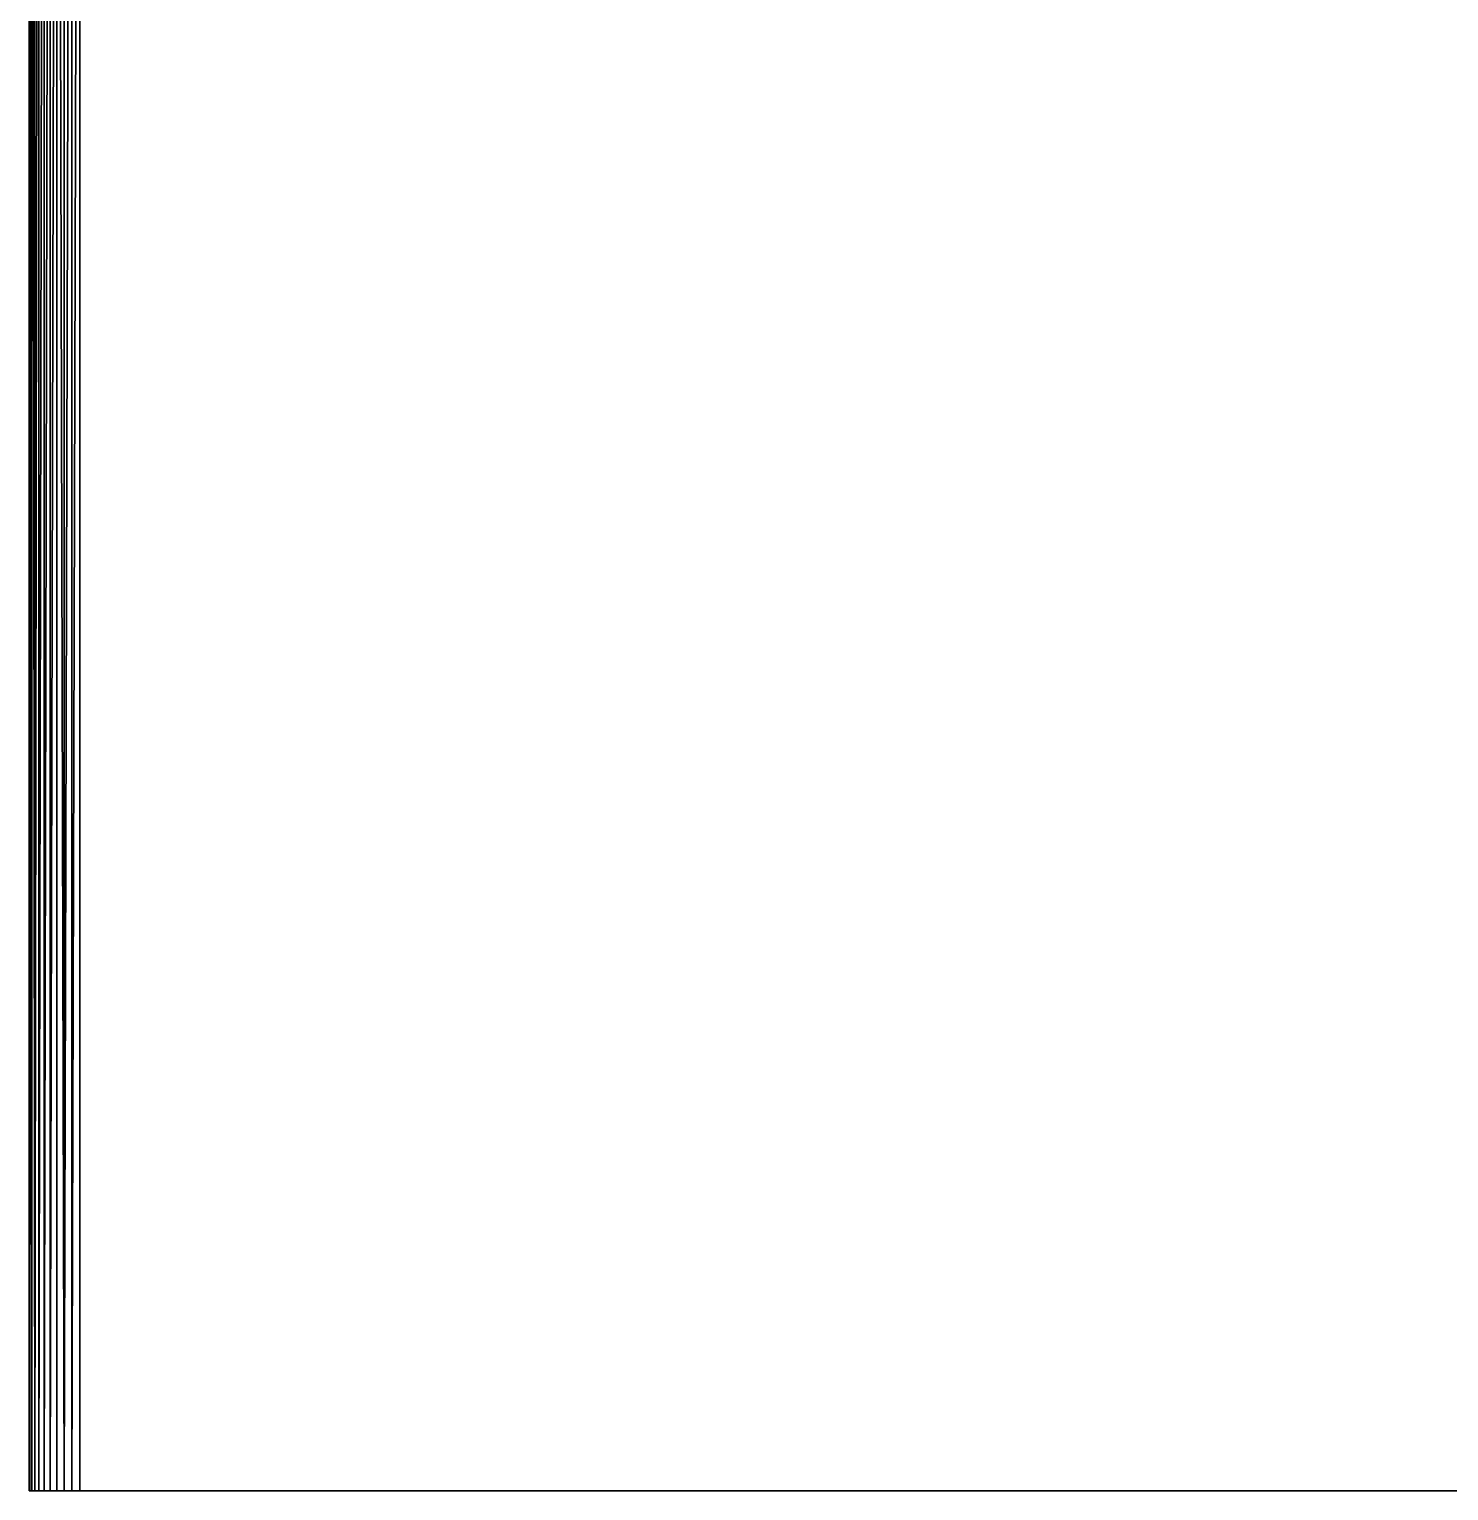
# Model space of a CAD drawing. Extents: x 15456 to 15896, y 31099 to 32891.
# Drawn here: x 15456.5 to 15512.7, y 31232.8 to 31290.7 of the extents above; entities that cross this region are included whole.
import ezdxf

# ---------------------------------------------------------------- set-up
doc = ezdxf.new("R2010")
doc.units = 0
doc.header["$MEASUREMENT"] = 0
doc.layers.get('0').update_dxf_attribs({"linetype": 'CONTINUOUS'})
doc.layers.add('ARCHITEKTURA_OBECN_', color=7, linetype='CONTINUOUS')

# ---------------------------------------------------------------- blocks, each defined once
blk = doc.blocks.new('*X8')
at = {"layer": 'ARCHITEKTURA_OBECN_', "color": 25, "linetype": 'Continuous'}
mesh = blk.add_polyface(dxfattribs=at)
corners = [(15456.498, 31232.848, 456.369), (15456.571, 31232.848, 456.674), (15456.571, 31349.848, 456.674), (15456.498, 31349.848, 456.369), (15456.474, 31349.848, 456.056), (15456.474, 31232.848, 456.056), (15456.692, 31232.848, 456.964), (15456.692, 31349.848, 456.964), (15456.855, 31232.848, 457.232), (15457.059, 31232.848, 457.47), (15457.059, 31349.848, 457.47), (15456.855, 31349.848, 457.232), (15457.298, 31232.848, 457.674), (15457.566, 31232.848, 457.838), (15457.566, 31349.848, 457.838), (15457.298, 31349.848, 457.674), (15457.855, 31232.848, 457.958), (15457.855, 31349.848, 457.958), (15458.161, 31232.848, 458.032), (15458.474, 31232.848, 458.056), (15458.474, 31349.848, 458.056), (15458.161, 31349.848, 458.032)]
mesh.append_faces([[corners[k] for k in face] for face in [(0, 2, 3), (3, 5, 0), (2, 6, 7), (8, 10, 11), (11, 6, 8), (12, 14, 15), (15, 9, 12), (14, 16, 17), (18, 20, 21), (21, 16, 18)]], dxfattribs={"vtx0": -1, "color": 25})
mesh.append_faces([[corners[k] for k in face] for face in [(0, 1, 2), (3, 4, 5), (2, 1, 6), (8, 9, 10), (11, 7, 6), (12, 13, 14), (15, 10, 9), (14, 13, 16), (18, 19, 20), (21, 17, 16)]], dxfattribs={"vtx2": -1, "color": 25})
mesh = blk.add_polyface(dxfattribs=at)
corners = [(15456.474, 31349.848, 437.056), (15456.474, 31232.848, 437.056), (15456.474, 31232.848, 456.056), (15456.474, 31349.848, 456.056)]
mesh.append_faces([[corners[k] for k in face] for face in [(3, 0, 2)]], dxfattribs={"vtx1": -1, "color": 25})
mesh.append_faces([[corners[k] for k in face] for face in [(0, 1, 2)]], dxfattribs={"vtx2": -1, "color": 25})
mesh = blk.add_polyface(dxfattribs=at)
corners = [(15456.474, 31349.848, 437.056), (15896.474, 31349.848, 437.056), (15896.474, 31232.848, 437.056), (15456.474, 31232.848, 437.056)]
mesh.append_faces([[corners[k] for k in face] for face in [(3, 0, 2)]], dxfattribs={"vtx1": -1, "color": 25})
mesh.append_faces([[corners[k] for k in face] for face in [(0, 1, 2)]], dxfattribs={"vtx2": -1, "color": 25})
mesh = blk.add_polyface(dxfattribs=at)
corners = [(15458.474, 31349.848, 458.056), (15458.474, 31232.848, 458.056), (15894.474, 31232.848, 458.056), (15894.474, 31349.848, 458.056)]
mesh.append_faces([[corners[k] for k in face] for face in [(3, 0, 2)]], dxfattribs={"vtx1": -1, "color": 25})
mesh.append_faces([[corners[k] for k in face] for face in [(0, 1, 2)]], dxfattribs={"vtx2": -1, "color": 25})
mesh = blk.add_polyface(dxfattribs=at)
corners = [(15456.474, 31232.848, 437.056), (15896.474, 31232.848, 437.056), (15896.474, 31232.848, 456.056), (15895.092, 31232.848, 457.958), (15894.786, 31232.848, 458.032), (15894.474, 31232.848, 458.056), (15895.382, 31232.848, 457.838), (15895.649, 31232.848, 457.674), (15895.888, 31232.848, 457.47), (15896.092, 31232.848, 457.232), (15896.256, 31232.848, 456.964), (15896.376, 31232.848, 456.674), (15896.449, 31232.848, 456.369), (15458.474, 31232.848, 458.056), (15456.474, 31232.848, 456.056), (15456.571, 31232.848, 456.674), (15456.498, 31232.848, 456.369), (15456.692, 31232.848, 456.964), (15456.855, 31232.848, 457.232), (15457.059, 31232.848, 457.47), (15457.298, 31232.848, 457.674), (15457.566, 31232.848, 457.838), (15457.855, 31232.848, 457.958), (15458.161, 31232.848, 458.032)]
mesh.append_faces([[corners[k] for k in face] for face in [(13, 14, 2)]], dxfattribs={"vtx0": -1, "vtx1": -1, "vtx2": -1, "color": 25})
mesh.append_faces([[corners[k] for k in face] for face in [(12, 11, 5), (2, 12, 5), (5, 13, 2), (23, 22, 14), (13, 23, 14), (14, 0, 2)]], dxfattribs={"vtx1": -1, "vtx2": -1, "color": 25})
mesh.append_faces([[corners[k] for k in face] for face in [(0, 1, 2)]], dxfattribs={"vtx2": -1, "color": 25})

msp = doc.modelspace()

# ---------------------------------------------------------------- block references
at = {"linetype": 'Continuous'}
msp.add_blockref('*X8', (0, 0), dxfattribs=at)

doc.saveas('drawing.dxf')
